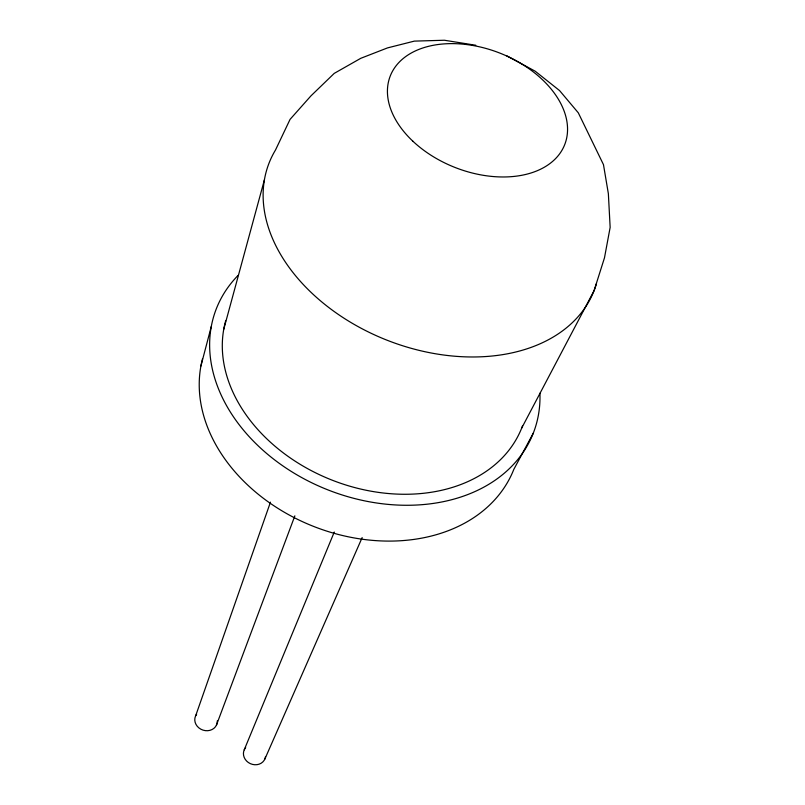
<?xml version="1.0" encoding="UTF-8"?>
<svg xmlns="http://www.w3.org/2000/svg" width="805" height="805" viewBox="0 0 805 805"><rect width="100%" height="100%" fill="white"/><g stroke="black" fill="none" stroke-linecap="round" stroke-linejoin="round"><path stroke-width="1.21" d="M200.898 366.064L211.272 326.558M223.73 329.366L264.392 179.897M195.685 715.736L270.46 502.159M216.434 725.154L294.861 515.844M244.237 749.807L334.276 532.025M264.835 759.105L362.159 537.579M521.7 428.059L594.12 290.535L604.485 257.801L610.15 227.372L608.359 193.663L603.478 164.653L578.302 112.821L559.566 90.573L535.174 71.192L506.687 55.797M533.272 433.201L513.832 469.345A165.407 126.556 21.5 0 1 320.471 528.986A165.407 126.556 21.5 0 1 202.528 358.819M475.825 45.261L444.41 40.25L414.344 41.115L387.497 47.908L360.781 58.302L334.236 73.376L310.941 95.876L290.062 119.382L275.501 150.012A174.584 121.786 21.5 0 0 382.496 338.362A174.584 121.786 21.5 0 0 596.485 283.601M539.934 393.232A170.247 127.864 21.5 0 1 328.591 490.154A170.247 127.864 21.5 0 1 238.099 275.391M522.576 425.765A157.599 118.335 21.5 0 1 338.825 482.648A157.599 118.335 21.5 0 1 225.672 320.833M217.31 720.867A11.411 10.103 19.1 0 1 203.021 730.125A11.411 10.103 19.1 0 1 196.621 714.226M265.549 756.569A11.3 10.062 23.9 0 1 250.365 763.653A11.3 10.062 23.9 0 1 245.676 747.604M412.784 141.127A93.732 61.422 21.5 0 0 564.104 146.077A93.732 61.422 21.5 0 0 455.57 43.681A93.732 61.422 21.5 0 0 412.784 141.127"/></g></svg>
